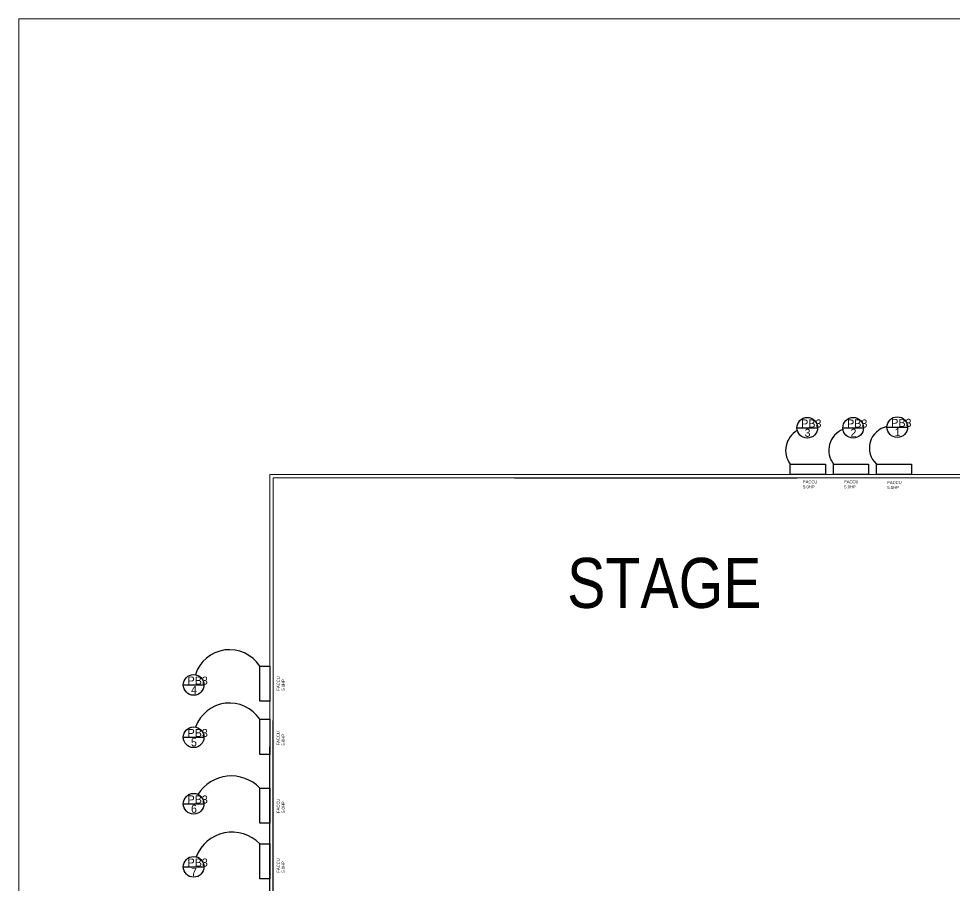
# Model space of a CAD drawing. Header units: inches. Extents: x -2 to 2474, y 1 to 287.
# Drawn here: x 1032.7 to 1108.2, y 205.2 to 275.1 of the extents above; entities that cross this region are included whole.
import ezdxf

# ---------------------------------------------------------------- set-up
doc = ezdxf.new("R2010")
doc.units = ezdxf.units.IN
doc.header["$MEASUREMENT"] = 0
for name, color, linetype in [('ACU', 6, 'Continuous'), ('NUMBER', 170, 'Continuous'), ('PDF_0', 7, 'Continuous'), ('PDF_BORDER', 7, 'Continuous'), ('PDF_Text', 7, 'Continuous'), ('POWER LINE', 1, 'Continuous'), ('TEXT', 82, 'Continuous')]:
    doc.layers.add(name, color=color, linetype=linetype)
doc.styles.add('PDF Arial Narrow', font='ARIALN.TTF')

msp = doc.modelspace()

# ---------------------------------------------------------------- linework, layer by layer
for p, q in [((1053.2415, 198.15338), (1053.2415, 218.53626)), ((1052.99068, 196.02982), (1052.99068, 216.41269))]:
    msp.add_line(p, q)
msp.add_lwpolyline([(1072.70802, 238.09981), (1095.49542, 238.09981)])
at = {"layer": 'NUMBER'}
for points in [[(1094.94136, 239.19475), (1097.77192, 239.19475), (1097.77192, 238.36735), (1094.94136, 238.36735)], [(1098.42692, 239.19475), (1101.25748, 239.19475), (1101.25748, 238.36735), (1098.42692, 238.36735)], [(1101.89372, 239.19475), (1104.72427, 239.19475), (1104.72427, 238.36735), (1101.89372, 238.36735)], [(1052.99068, 222.91492), (1052.99068, 220.08436), (1052.16328, 220.08436), (1052.16328, 222.91492)], [(1052.99068, 218.62105), (1052.99068, 215.79049), (1052.16328, 215.79049), (1052.16328, 218.62105)], [(1052.99068, 213.08321), (1052.99068, 210.25265), (1052.16328, 210.25265), (1052.16328, 213.08321)], [(1052.99068, 208.59444), (1052.99068, 205.76388), (1052.16328, 205.76388), (1052.16328, 208.59444)]]:
    msp.add_lwpolyline(points, close=True, dxfattribs=at)
at = {"layer": 'PDF_0', "lineweight": 9}
for points in [[(1052.99068, 216.41269), (1052.99068, 238.36735), (1072.38702, 238.36735)], [(1072.70802, 238.09981), (1053.2415, 238.09981), (1053.2415, 218.53626)], [(1072.70802, 238.09981), (1053.62608, 238.09981)], [(1114.50718, 238.36735), (1072.38702, 238.36735)], [(1093.07088, 238.09981), (1074.64436, 238.09981)], [(1087.97098, 238.09981), (1079.74426, 238.09981)], [(1093.07088, 238.09981), (1088.13819, 238.09981)], [(1095.49542, 238.09981), (1114.50718, 238.09981)]]:
    msp.add_lwpolyline(points, dxfattribs=at)
at = {"layer": 'PDF_BORDER', "lineweight": 9}
msp.add_lwpolyline([(1446.42024, 1.32463), (1032.73092, 1.32463), (1032.73092, 275.11011), (1446.42024, 275.11011)], close=True, dxfattribs=at)
at = {"layer": 'POWER LINE'}
for p, q in [((1102.73735, 242.18006), (1103.57024, 242.18006)), ((1103.57024, 242.18006), (1104.40313, 242.18006)), ((1095.47503, 242.12751), (1096.30792, 242.12751)), ((1096.30792, 242.12751), (1097.1408, 242.12751)), ((1099.17875, 242.12751), (1100.01164, 242.12751)), ((1100.01164, 242.12751), (1100.84453, 242.12751)), ((1046.00288, 221.39803), (1046.83577, 221.39803)), ((1046.83577, 221.39803), (1047.66865, 221.39803)), ((1046.00288, 217.17466), (1046.83577, 217.17466)), ((1046.83577, 217.17466), (1047.66865, 217.17466)), ((1046.00288, 211.81196), (1046.83577, 211.81196)), ((1046.83577, 211.81196), (1047.66865, 211.81196)), ((1046.00288, 206.72837), (1046.83577, 206.72837)), ((1046.83577, 206.72837), (1047.66865, 206.72837))]:
    msp.add_line(p, q, dxfattribs=at)
for centre in [(1096.30792, 242.12751), (1100.01164, 242.12751), (1103.57024, 242.18006), (1046.83577, 221.39803), (1046.83577, 217.17466), (1046.83577, 211.81196), (1046.83577, 206.72837)]:
    msp.add_circle(centre, 0.83289, dxfattribs=at)
at = {"layer": 'TEXT'}
for centre, radius, start, end in [((1103.07676, 240.49378), 1.757, 101.109561, 227.6753988), ((1096.39563, 240.30187), 1.82774, 119.0914658, 217.2817411), ((1099.87039, 240.3093), 1.82368, 111.9579448, 217.6731606), ((1049.73182, 221.34061), 2.89662, 32.9219514, 162.33224), ((1049.73454, 217.0322), 2.90228, 33.1922194, 160.6869204), ((1049.87409, 210.87785), 3.17868, 43.931527, 147.8542184), ((1049.93858, 206.40792), 3.11932, 44.5039753, 158.7593447)]:
    msp.add_arc(centre, radius, start, end, dxfattribs=at)

# ---------------------------------------------------------------- texts
at = {"layer": 'ACU', "attachment_point": 1}
for s, width, insert, char_height in [('{\\C3;PB3}', 1.1295302, (1095.8218, 242.79633), 0.645446), ('{\\C3;PB3}', 1.1295302, (1099.52552, 242.79633), 0.645446), ('{\\C3;PB3}', 1.1295302, (1103.08413, 242.84888), 0.645446), ('{\\C3;FACCU\\P5.0HP}', 0.2420422, (1095.97253, 237.8872), 0.242042), ('{\\C3;FACCU\\P5.0HP}', 0.2420422, (1099.28805, 237.8872), 0.242042), ('{\\C3;FACCU\\P5.0HP}', 0.2420422, (1102.76339, 237.83031), 0.242042), ('{\\C3;PB3}', 1.1295302, (1046.34965, 222.06685), 0.645446), ('{\\C3;PB3}', 1.1295302, (1046.34965, 217.84348), 0.645446), ('{\\C3;PB3}', 1.1295302, (1046.34965, 212.48078), 0.645446), ('{\\C3;PB3}', 1.1295302, (1046.34965, 207.39719), 0.645446)]:
    msp.add_mtext_dynamic_manual_height_columns(s, width=width, gutter_width=20.17018, heights=[0], dxfattribs=dict(at, insert=insert, char_height=char_height))
at = {"layer": 'ACU', "char_height": 0.242042, "attachment_point": 1, "rotation": 90}
for insert in [(1053.53605, 220.93712), (1053.53605, 216.51209), (1053.53605, 211.07836), (1053.53605, 206.25846)]:
    msp.add_mtext_dynamic_manual_height_columns('{\\C3;FACCU\\P5.0HP}', width=0.2420422, gutter_width=20.17018, heights=[0], dxfattribs=dict(at, insert=insert))
at = {"layer": 'NUMBER', "char_height": 0.64545, "width": 0.426188, "attachment_point": 1}
for s, insert in [('3', (1096.09247, 242.04618)), ('1', (1103.35479, 242.09873)), ('4', (1046.62032, 221.3167))]:
    msp.add_mtext(s, dxfattribs=dict(at, insert=insert))
at = {"layer": 'NUMBER', "char_height": 0.64545, "attachment_point": 1}
for s, insert in [('2', (1099.79619, 242.04618)), ('5', (1046.62032, 217.09333)), ('6', (1046.62032, 211.73063)), ('7', (1046.62032, 206.64704))]:
    msp.add_mtext(s, dxfattribs=dict(at, insert=insert))
at = {"layer": 'PDF_Text', "insert": (1076.95037, 229.59016), "char_height": 4.034036, "attachment_point": 4, "style": 'PDF Arial Narrow'}
msp.add_mtext('STAGE ', dxfattribs=at)

doc.saveas('drawing.dxf')
